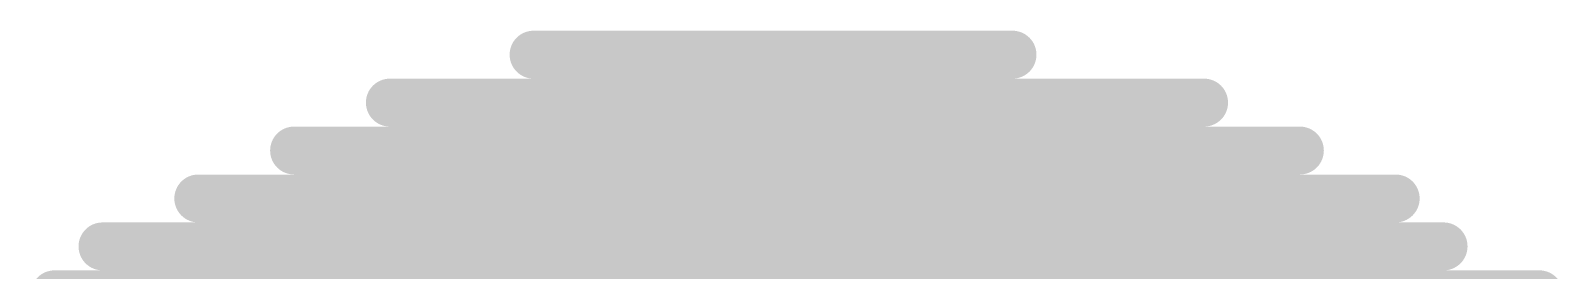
# Model space of a CAD drawing. Header units: millimetres. Extents: x 45 to 209, y 90 to 189.
# Drawn here: x 140.1503 to 140.3535, y 97.3178 to 97.3495 of the extents above; entities that cross this region are included whole.
import ezdxf

# ---------------------------------------------------------------- set-up
doc = ezdxf.new("R2010")
doc.units = ezdxf.units.MM
doc.layers.add('TopOverlay', color=2, linetype='Continuous')

# ---------------------------------------------------------------- blocks, each defined once
blk = doc.blocks.new('5394DE47_A0E8_4329_8464_7791B7C19310_63')
at = {"layer": 'TopOverlay', "const_width": 0.00635}
for points in [[(6.4976, 3.1911), (6.5611, 3.1911)], [(6.47855, 3.18475), (6.5865, 3.18475)], [(6.46585, 3.1784), (6.5992, 3.1784)], [(6.45315, 3.17205), (6.6119, 3.17205)], [(6.44045, 3.1657), (6.61825, 3.1657)], [(6.4341, 3.15935), (6.63095, 3.15935)]]:
    blk.add_lwpolyline(points, dxfattribs=at)
at = {"layer": 'TopOverlay', "const_width": 0.00317}
for points in [[(6.49601, 3.1911, 1), (6.49919, 3.1911, 1)], [(6.55951, 3.1911, 1), (6.56269, 3.1911, 1)], [(6.47696, 3.18475, 1), (6.48014, 3.18475, 1)], [(6.58491, 3.18475, 1), (6.58809, 3.18475, 1)], [(6.46426, 3.1784, 1), (6.46744, 3.1784, 1)], [(6.59761, 3.1784, 1), (6.60079, 3.1784, 1)], [(6.45156, 3.17205, 1), (6.45474, 3.17205, 1)], [(6.61031, 3.17205, 1), (6.61349, 3.17205, 1)], [(6.43886, 3.1657, 1), (6.44204, 3.1657, 1)], [(6.61666, 3.1657, 1), (6.61984, 3.1657, 1)], [(6.43251, 3.15935, 1), (6.43569, 3.15935, 1)], [(6.62936, 3.15935, 1), (6.63254, 3.15935, 1)]]:
    blk.add_lwpolyline(points, format="xyb", close=True, dxfattribs=at)

msp = doc.modelspace()

# ---------------------------------------------------------------- block references
at = {"rotation": 360}
msp.add_blockref('5394DE47_A0E8_4329_8464_7791B7C19310_63', (133.71941, 94.15522), dxfattribs=at)

doc.saveas('drawing.dxf')
